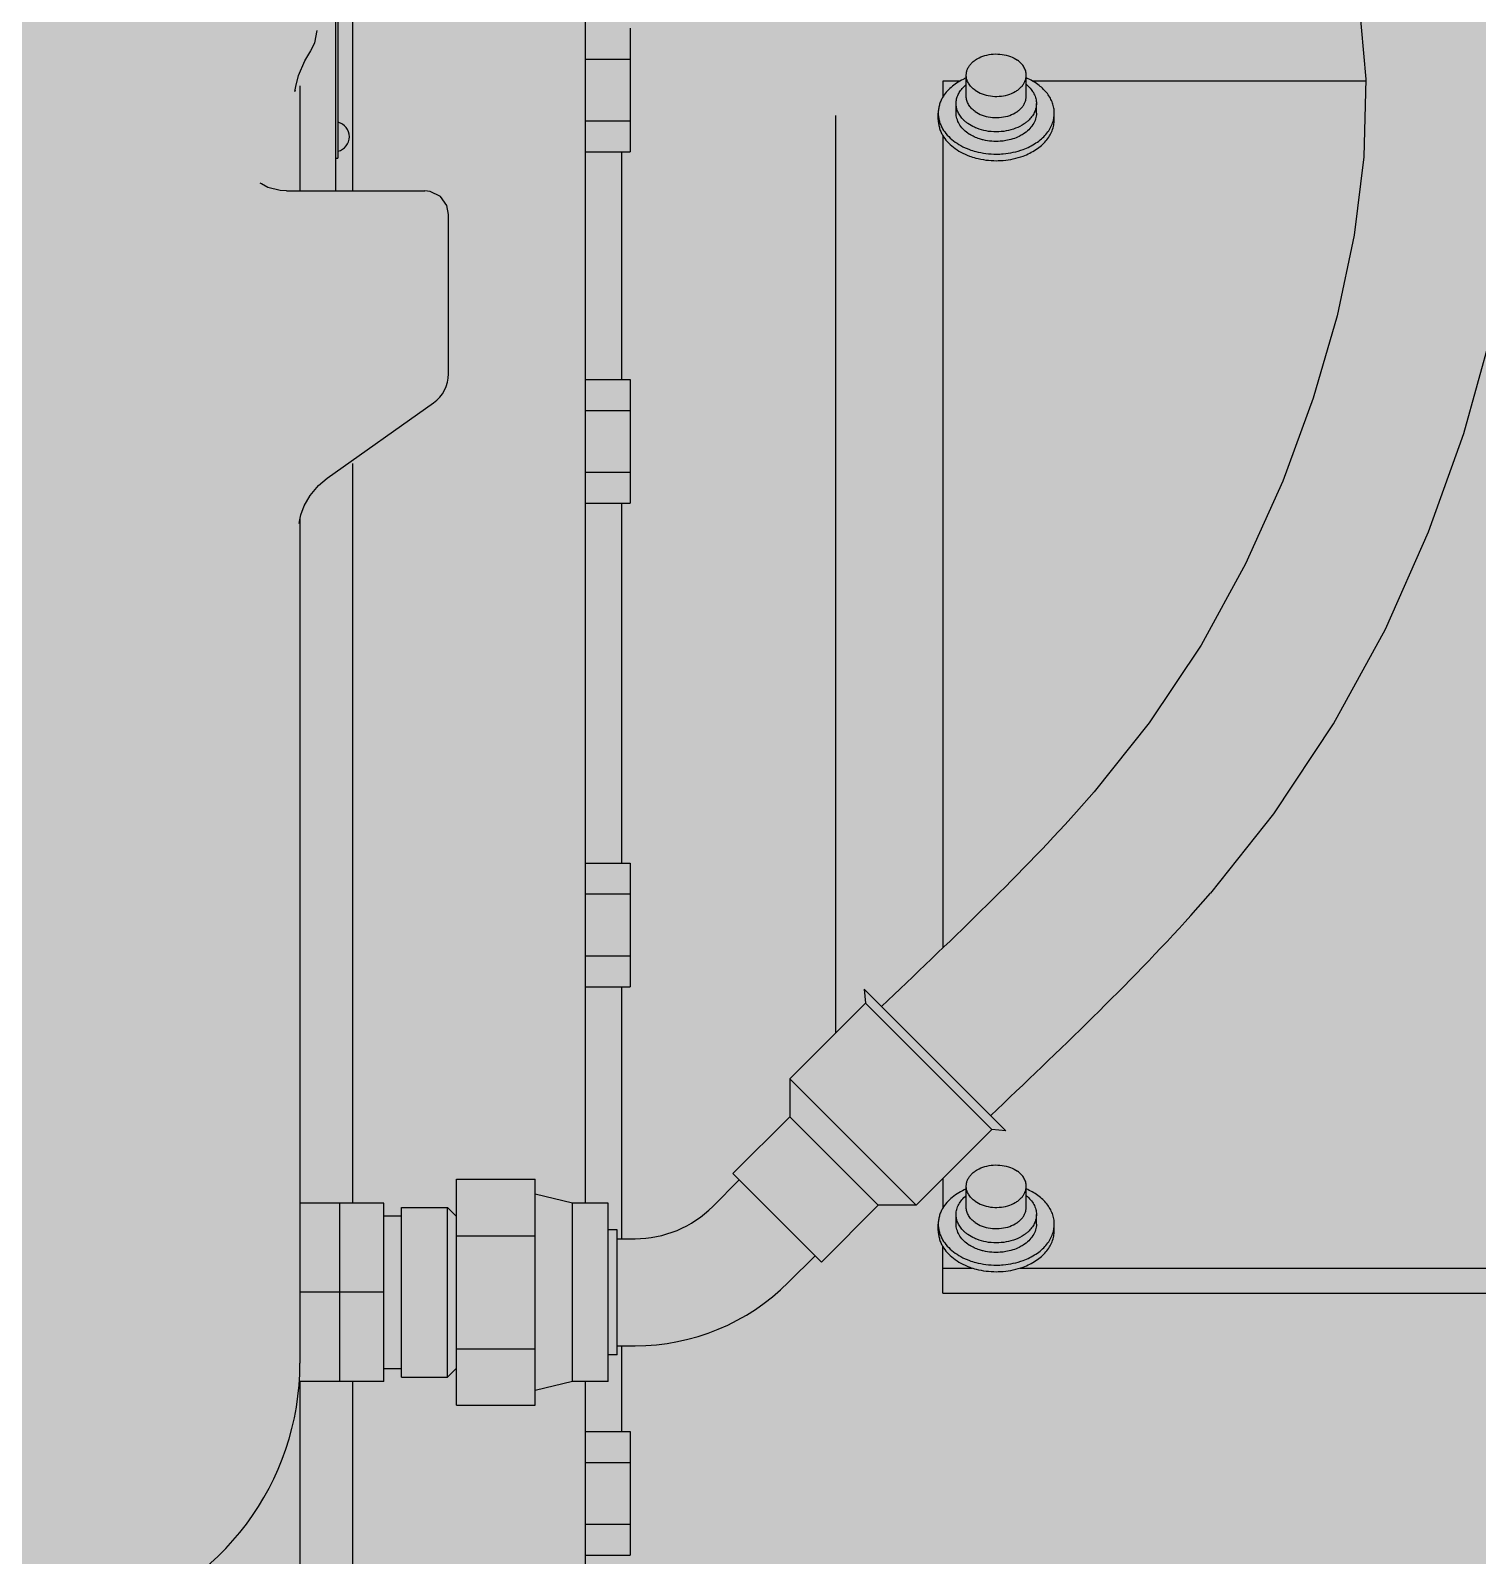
# Model space of a CAD drawing. Extents: x -18489 to 195597, y -1599 to 112111.
# Drawn here: x -14527.75 to -14502.04, y 2509.97 to 2537.06 of the extents above; entities that cross this region are included whole.
import ezdxf

# ---------------------------------------------------------------- set-up
doc = ezdxf.new("R2010")
doc.units = 0
doc.header["$LTSCALE"] = 100
for name, color, linetype in [('188K-SM-03-F10-MECH-EQ-Y2257103$0$0 Xref', 8, 'Continuous'), ('188K-SM-03-F10-MECH-EQ-Y2257103$0$M-EQU-FOUNDATION', 8, 'Continuous'), ('188K-SM-03-F10-MECH-EQ-Y2257103$0$Micron CUP L10 HVAC EQU$0$M-MECH-EQU', 136, 'Continuous'), ('188K-SM-03-F10-MECH-EQ-Y2257103$0$Micron CUP L10 HVAC EQU$0$M-PHASE1 AREA', 252, 'Continuous')]:
    doc.layers.add(name, color=color, linetype=linetype)

# ---------------------------------------------------------------- blocks, each defined once
blk = doc.blocks.new('188K-SM-03-F10-MECH-EQ-Y2257103$0$Micron CUP L10 HVAC EQU$0$A$C0c53ceb0')
at = {"layer": '188K-SM-03-F10-MECH-EQ-Y2257103$0$Micron CUP L10 HVAC EQU$0$M-PHASE1 AREA'}
for p, q in [((16208.24658, 16167.89275), (16208.24658, 16283.07838)), ((16208.65255, 16275.21775), (16208.65255, 16173.72466)), ((16211.29137, 16167.89275), (16211.29137, 16238.68024)), ((16252.6498, 15988.11919), (16252.6498, 16238.68024)), ((16389.99977, 16201.61048), (16391.2767, 16187.76257)), ((16204.55602, 16194.2062), (16204.94805, 16196.40179)), ((16260.56626, 16196.81466), (16260.56626, 16174.84077)), ((16202.76744, 16191.04029), (16203.83988, 16192.81941)), ((16203.84011, 16192.8198), (16204.55602, 16194.2062)), ((16201.6451, 16188.40503), (16202.76744, 16191.04029)), ((16252.6498, 16191.32119), (16260.56626, 16191.32119)), ((16201.01222, 16185.59178), (16201.13556, 16186.44039)), ((16201.13556, 16186.44039), (16201.6451, 16188.40503)), ((16201.89951, 16186.58044), (16201.90326, 16185.6663)), ((16316.08298, 16187.38535), (16316.08298, 16184.49887)), ((16319.11809, 16187.38535), (16316.08298, 16187.38535)), ((16320.26957, 16184.69411), (16320.26957, 16188.46185)), ((16330.92634, 16184.69411), (16330.92634, 16188.46185)), ((16391.26699, 16187.38535), (16332.07782, 16187.38535)), ((16391.2767, 16187.76257), (16390.92156, 16173.96847)), ((16201.01906, 16185.73474), (16201.01222, 16185.59178)), ((16201.90326, 16185.66636), (16201.90326, 16167.89275)), ((16297.05303, 16181.28796), (16297.05303, 16018.2902)), ((16315.29006, 16180.56754), (16315.29006, 16181.73374)), ((16318.46807, 16181.73374), (16318.46807, 16183.4382)), ((16332.72784, 16181.73374), (16332.72784, 16183.4382)), ((16335.90585, 16180.56754), (16335.90585, 16181.73374)), ((16252.6498, 16180.33424), (16260.56626, 16180.33424)), ((16316.08298, 16177.80241), (16316.08298, 16033.42063)), ((16208.24658, 16173.72466), (16208.65255, 16173.72466)), ((16252.6498, 16174.84077), (16260.56626, 16174.84077)), ((16258.99312, 16174.84077), (16258.99312, 16134.42179)), ((16390.92156, 16173.96847), (16389.17165, 16160.02588)), ((16195.04673, 16169.13877), (16194.85428, 16169.28819)), ((16196.19157, 16168.51755), (16195.04673, 16169.13877)), ((16198.38703, 16167.95677), (16196.19157, 16168.51755)), ((16199.47864, 16167.89274), (16198.38703, 16167.95677)), ((16199.47836, 16167.89275), (16224.10113, 16167.89275)), ((16225.04193, 16167.79623), (16224.08532, 16167.89257)), ((16226.84142, 16166.92621), (16225.04193, 16167.79623)), ((16228.00407, 16165.28972), (16226.84142, 16166.92621)), ((16228.29142, 16163.70115), (16228.00407, 16165.28972)), ((16228.29146, 16135.41843), (16228.29146, 16163.70242)), ((16389.17165, 16160.02588), (16386.13569, 16145.7243)), ((16386.13569, 16145.7243), (16381.88717, 16131.10208)), ((16408.66062, 16124.84217), (16413.51866, 16142.34329)), ((16252.6498, 16134.42179), (16260.56626, 16134.42179)), ((16260.56626, 16134.42179), (16260.56626, 16112.44789)), ((16206.7524, 16116.90447), (16225.61046, 16130.23913)), ((16381.88717, 16131.10208), (16376.49456, 16116.33819)), ((16252.6498, 16128.92832), (16260.56626, 16128.92832)), ((16402.41696, 16107.35235), (16408.66062, 16124.84217)), ((16211.29137, 15988.11919), (16211.29137, 16119.49429)), ((16205.16355, 16115.56954), (16206.75277, 16116.90473)), ((16252.6498, 16117.94137), (16260.56626, 16117.94137)), ((16376.49456, 16116.33819), (16369.9001, 16101.67137)), ((16202.65981, 16111.99313), (16203.68999, 16113.80494)), ((16203.68999, 16113.80494), (16205.16355, 16115.56954)), ((16202.04966, 16110.35129), (16202.65981, 16111.99313)), ((16252.6498, 16112.44789), (16260.56626, 16112.44789)), ((16258.99312, 16112.44789), (16258.99312, 16048.5079)), ((16201.74017, 16108.81524), (16201.78955, 16109.19534)), ((16201.74417, 16108.87534), (16201.74017, 16108.81524)), ((16201.78955, 16109.19534), (16202.04966, 16110.35129)), ((16201.90326, 16109.70069), (16201.90326, 15959.66935)), ((16394.73708, 16090.07648), (16402.41696, 16107.35235)), ((16369.9001, 16101.67137), (16361.97374, 16087.22877)), ((16385.53374, 16073.23204), (16394.73708, 16090.07648)), ((16361.97374, 16087.22877), (16352.76673, 16073.38978)), ((16352.76673, 16073.38978), (16343.00204, 16061.14149)), ((16374.90721, 16057.24324), (16385.53374, 16073.23204)), ((16339.8729, 16057.6054), (16343.0062, 16061.14613)), ((16363.68925, 16043.17011), (16374.90721, 16057.24324)), ((16252.6498, 16048.5079), (16260.56626, 16048.5079)), ((16260.56626, 16048.5079), (16260.56626, 16026.534)), ((16252.6498, 16043.01442), (16260.56626, 16043.01442)), ((16360.19435, 16039.22059), (16363.68511, 16043.16549)), ((16252.6498, 16032.02747), (16260.56626, 16032.02747)), ((16252.6498, 16026.534), (16260.56626, 16026.534)), ((16258.99312, 16026.534), (16258.99312, 15981.77587)), ((16302.15732, 16026.08573), (16302.38159, 16023.61876)), ((16327.27557, 16000.96747), (16302.15732, 16026.08573)), ((16302.38159, 16023.61876), (16288.92538, 16010.16255)), ((16324.8086, 16001.19174), (16302.38159, 16023.61876)), ((16288.92538, 16010.16255), (16288.92538, 16003.43444)), ((16311.35239, 15987.73553), (16288.92538, 16010.16255)), ((16278.82425, 15993.33332), (16288.92538, 16003.43444)), ((16304.62429, 15987.73553), (16288.92538, 16003.43444)), ((16324.8086, 16001.19174), (16311.35239, 15987.73553)), ((16327.27557, 16000.96747), (16324.8086, 16001.19174)), ((16229.71236, 15992.33039), (16243.66766, 15992.33039)), ((16229.71236, 15952.1914), (16229.71236, 15992.33039)), ((16243.66766, 15952.1914), (16243.66766, 15992.33039)), ((16275.22332, 15987.48969), (16279.9456, 15992.21197)), ((16294.52316, 15977.63441), (16278.82425, 15993.33332)), ((16316.08298, 15992.46612), (16316.08298, 15987.14114)), ((16250.32815, 15988.11919), (16243.66766, 15989.70502)), ((16320.26957, 15987.33638), (16320.26957, 15991.10412)), ((16330.92634, 15987.33638), (16330.92634, 15991.10412)), ((16216.772, 15988.11919), (16201.90326, 15988.11919)), ((16208.90628, 15988.11919), (16208.90628, 15956.4026)), ((16216.772, 15956.4026), (16216.772, 15988.11919)), ((16216.772, 15985.82291), (16219.94366, 15985.82291)), ((16219.94366, 15987.32627), (16228.13288, 15987.32627)), ((16219.94366, 15957.19552), (16219.94366, 15987.32627)), ((16228.13288, 15957.19551), (16228.13288, 15987.32627)), ((16228.13288, 15987.32627), (16229.71236, 15985.74679)), ((16256.67147, 15988.11919), (16250.32815, 15988.11919)), ((16250.32815, 15956.4026), (16250.32815, 15988.11919)), ((16256.67147, 15956.4026), (16256.67147, 15988.11919)), ((16304.62429, 15987.73553), (16294.52316, 15977.63441)), ((16311.35239, 15987.73553), (16304.62429, 15987.73553)), ((16318.46807, 15984.37601), (16318.46807, 15986.08047)), ((16332.72784, 15984.37601), (16332.72784, 15986.08047)), ((16258.25729, 15983.3617), (16256.67147, 15983.3617)), ((16258.25729, 15961.16009), (16258.25729, 15983.3617)), ((16315.29006, 15983.20981), (16315.29006, 15984.37601)), ((16335.90585, 15983.20981), (16335.90585, 15984.37601)), ((16229.71236, 15982.29564), (16243.66766, 15982.29564)), ((16258.25729, 15981.77587), (16261.42895, 15981.77587)), ((16316.08298, 15972.08601), (16316.08298, 15980.44468)), ((16288.67953, 15974.03348), (16293.40181, 15978.75576)), ((16316.08298, 15976.57141), (16321.34733, 15976.57141)), ((16329.84858, 15976.57141), (16473.58696, 15976.57141)), ((16216.772, 15972.26089), (16201.90326, 15972.26089)), ((16316.08298, 15972.08601), (16639.59218, 15972.08601)), ((16229.71236, 15962.22615), (16243.66766, 15962.22615)), ((16258.25729, 15962.74592), (16261.42895, 15962.74592)), ((16258.99312, 15962.74592), (16258.99312, 15947.52228)), ((16228.13288, 15957.19551), (16229.71236, 15958.775)), ((16258.25729, 15961.16009), (16256.67147, 15961.16009)), ((16216.772, 15956.4026), (16201.78642, 15956.4026)), ((16201.90326, 15956.4026), (16201.90326, 15657.17628)), ((16211.29137, 15647.4146), (16211.29137, 15956.4026)), ((16216.772, 15958.69888), (16219.94366, 15958.69888)), ((16219.94366, 15957.19551), (16228.13288, 15957.19551)), ((16250.32815, 15956.4026), (16243.66766, 15954.81677)), ((16256.67147, 15956.4026), (16250.32815, 15956.4026)), ((16252.6498, 15589.58778), (16252.6498, 15956.4026)), ((16229.71236, 15952.1914), (16243.66766, 15952.1914)), ((16252.6498, 15947.52228), (16260.56626, 15947.52228)), ((16260.56626, 15947.52228), (16260.56626, 15925.54838)), ((16252.6498, 15942.0288), (16260.56626, 15942.0288)), ((16252.6498, 15931.04185), (16260.56626, 15931.04185)), ((16252.6498, 15925.54838), (16260.56626, 15925.54838))]:
    blk.add_line(p, q, dxfattribs=at)
for centre, radius, start, end in [((16324.78114, 16177.40291), 11.4928, 113.1588691, 116.1903204), ((16323.89823, 16182.21516), 5.8377, 128.5389586, 133.6285733), ((16326.40366, 16177.37631), 11.52164, 64.948865, 66.842348), ((16327.14706, 16182.03553), 6.07203, 49.7327654, 51.3009778), ((16208.06617, 16177.53065), 2.62893, 282.8882277, 77.1117723), ((16323.67877, 16184.43033), 5.51914, 225.2805899, 225.6243518), ((16323.74371, 16184.4971), 5.61228, 225.6272029, 226.99343), ((16324.44838, 16183.67702), 6.74451, 234.7555958, 237.5184151), ((16327.15407, 16184.83295), 6.06149, 308.88864, 309.8562715), ((16327.29782, 16184.66321), 5.83906, 309.8408753, 312.6766715), ((16221.95236, 16135.41682), 6.33911, 305.1657342, 0.0145603), ((16261.42895, 16001.28405), 19.50818, 270, 315), ((16323.67877, 15987.0726), 5.51914, 225.2805899, 225.6243518), ((16323.74371, 15987.13937), 5.61228, 225.6272029, 226.99343), ((16324.44838, 15986.31929), 6.74451, 234.7555958, 237.5184151), ((16327.15407, 15987.47522), 6.06149, 308.88864, 309.8562715), ((16327.29782, 15987.30548), 5.83906, 309.8408753, 312.6766715), ((16325.1001, 15988.32211), 12.33701, 249.7456248, 250.0637157), ((16261.42895, 16001.28405), 38.53814, 270, 315), ((16154.20151, 15959.66935), 47.70175, 286.3288618, 0)]:
    blk.add_arc(centre, radius, start, end, dxfattribs=at)
for points, knots in [([(16320.26958, 16188.46185), (16320.26959, 16188.64713), (16320.30912, 16189.0227), (16320.48475, 16189.56965), (16320.77182, 16190.09079), (16321.16295, 16190.57469), (16321.64903, 16191.01166), (16322.42496, 16191.53027), (16323.5712, 16192.00414), (16325.07938, 16192.26524), (16326.6303, 16192.21243), (16328.09687, 16191.85024), (16328.9797, 16191.39898), (16329.36569, 16191.12604)], [0, 0, 0, 0, 0.049795449, 0.100634836, 0.153414454, 0.20878042, 0.26708731, 0.32840486, 0.458903838, 0.596902926, 0.736900947, 0.872946922, 1, 1, 1, 1]), ([(16330.92633, 16188.46185), (16330.92635, 16188.70923), (16330.85455, 16189.21554), (16330.54035, 16189.93403), (16330.03664, 16190.58998), (16329.60376, 16190.9577), (16329.36569, 16191.12604)], [0, 0, 0, 0, 0.231738866, 0.471897168, 0.72686456, 1, 1, 1, 1]), ([(16319.70874, 16187.71578), (16319.31368, 16187.52131), (16318.56293, 16187.09507), (16317.55477, 16186.33192), (16316.70906, 16185.47347), (16316.25504, 16184.83339), (16316.06385, 16184.50443)], [0, 0, 0, 0, 0.268332212, 0.524486576, 0.768135983, 1, 1, 1, 1]), ([(16318.46807, 16183.4382), (16318.46806, 16183.70678), (16318.53045, 16184.25239), (16318.80654, 16185.04262), (16319.25585, 16185.78852), (16319.6511, 16186.23153), (16319.87033, 16186.44065)], [0, 0, 0, 0, 0.236865489, 0.479520859, 0.732808027, 1, 1, 1, 1]), ([(16321.83022, 16185.79765), (16321.59215, 16185.96599), (16321.15927, 16186.33371), (16320.65556, 16186.98967), (16320.34136, 16187.70816), (16320.26956, 16188.21447), (16320.26958, 16188.46185)], [0, 0, 0, 0, 0.27313544, 0.528102832, 0.768261134, 1, 1, 1, 1]), ([(16321.83022, 16185.79765), (16322.21621, 16185.52472), (16323.09904, 16185.07345), (16324.56561, 16184.71126), (16326.11653, 16184.65846), (16327.62471, 16184.91955), (16328.77095, 16185.39343), (16329.54688, 16185.91203), (16330.03296, 16186.349), (16330.42409, 16186.83291), (16330.71116, 16187.35405), (16330.88679, 16187.901), (16330.92632, 16188.27657), (16330.92633, 16188.46185)], [0, 0, 0, 0, 0.127053078, 0.263099053, 0.403097074, 0.541096163, 0.67159514, 0.73291269, 0.791219579, 0.846585546, 0.899365164, 0.950204551, 1, 1, 1, 1]), ([(16331.07174, 16186.66872), (16331.32827, 16186.45139), (16331.7923, 16185.98603), (16332.32447, 16185.18578), (16332.65328, 16184.32784), (16332.72782, 16183.73112), (16332.72784, 16183.4382)], [0, 0, 0, 0, 0.269589268, 0.523473206, 0.765125106, 1, 1, 1, 1]), ([(16335.90585, 16181.73374), (16335.90585, 16182.03378), (16335.85258, 16182.6396), (16335.61505, 16183.53014), (16335.2242, 16184.3918), (16334.68702, 16185.21101), (16334.01226, 16185.97588), (16332.92284, 16186.92658), (16331.96245, 16187.49614), (16331.28223, 16187.81411)], [0, 0, 0, 0, 0.11174478, 0.225149291, 0.341705381, 0.462607147, 0.588678042, 0.720351669, 1, 1, 1, 1]), ([(16316.06385, 16184.50443), (16315.93841, 16184.28858), (16315.71562, 16183.8469), (16315.47102, 16183.15434), (16315.32311, 16182.4477), (16315.29006, 16181.97078), (16315.29006, 16181.73374)], [0, 0, 0, 0, 0.257512723, 0.508724866, 0.755506666, 1, 1, 1, 1]), ([(16321.83022, 16182.02992), (16321.59215, 16182.19825), (16321.15927, 16182.56598), (16320.65556, 16183.22193), (16320.34136, 16183.94042), (16320.26956, 16184.44673), (16320.26958, 16184.69411)], [0, 0, 0, 0, 0.273135441, 0.528102832, 0.768261134, 1, 1, 1, 1]), ([(16321.83022, 16182.02992), (16322.21621, 16181.75698), (16323.09904, 16181.30571), (16324.56561, 16180.94353), (16326.11653, 16180.89072), (16327.62471, 16181.15182), (16328.77095, 16181.62569), (16329.54688, 16182.1443), (16330.03296, 16182.58126), (16330.42409, 16183.06517), (16330.71116, 16183.58631), (16330.88679, 16184.13326), (16330.92632, 16184.50883), (16330.92633, 16184.69411)], [0, 0, 0, 0, 0.127053078, 0.263099053, 0.403097074, 0.541096162, 0.67159514, 0.73291269, 0.791219579, 0.846585546, 0.899365164, 0.950204551, 1, 1, 1, 1]), ([(16315.29006, 16181.73374), (16315.29006, 16181.49671), (16315.32311, 16181.01978), (16315.47102, 16180.31315), (16315.71562, 16179.62058), (16315.93841, 16179.17891), (16316.06385, 16178.96306)], [0, 0, 0, 0, 0.244493334, 0.491275134, 0.742487277, 1, 1, 1, 1]), ([(16319.7953, 16180.50864), (16319.58719, 16180.71473), (16319.21243, 16181.15003), (16318.78757, 16181.87839), (16318.52688, 16182.64735), (16318.46809, 16183.17717), (16318.46807, 16183.4382)], [0, 0, 0, 0, 0.266460067, 0.519561979, 0.762529675, 1, 1, 1, 1]), ([(16320.55636, 16178.1688), (16320.2378, 16178.39405), (16319.65856, 16178.8861), (16318.98457, 16179.76383), (16318.56412, 16180.72523), (16318.46809, 16181.40272), (16318.46807, 16181.73374)], [0, 0, 0, 0, 0.273138985, 0.528101816, 0.76826059, 1, 1, 1, 1]), ([(16332.72784, 16181.73374), (16332.72785, 16181.3802), (16332.61767, 16180.65449), (16332.13783, 16179.6336), (16331.37344, 16178.71469), (16330.72212, 16178.21177), (16330.36502, 16177.98472)], [0, 0, 0, 0, 0.229878134, 0.469193344, 0.724849465, 1, 1, 1, 1]), ([(16330.36675, 16175.27189), (16331.16562, 16175.56668), (16332.30291, 16176.12471), (16333.60911, 16177.11142), (16334.42287, 16177.92365), (16335.07425, 16178.80843), (16335.55032, 16179.75038), (16335.8406, 16180.73157), (16335.90585, 16181.40225), (16335.90585, 16181.73374)], [0, 0, 0, 0, 0.282453329, 0.415182561, 0.541745185, 0.662447936, 0.77810747, 0.890044774, 1, 1, 1, 1]), ([(16332.72784, 16183.4382), (16332.72785, 16183.16275), (16332.66214, 16182.60276), (16332.37166, 16181.79332), (16331.89961, 16181.03176), (16331.48541, 16180.58205), (16331.25589, 16180.37038)], [0, 0, 0, 0, 0.236311373, 0.47868463, 0.732142065, 1, 1, 1, 1]), ([(16315.29006, 16180.56754), (16315.29006, 16180.3305), (16315.32311, 16179.85358), (16315.47102, 16179.14694), (16315.71562, 16178.45438), (16315.93841, 16178.0127), (16316.06385, 16177.79685)], [0, 0, 0, 0, 0.244493334, 0.491275134, 0.742487277, 1, 1, 1, 1]), ([(16316.06385, 16178.96306), (16316.29864, 16178.55908), (16316.87719, 16177.77805), (16317.98297, 16176.76643), (16319.3163, 16175.90808), (16320.30827, 16175.46411), (16320.82916, 16175.27189)], [0, 0, 0, 0, 0.228329103, 0.471045062, 0.728675928, 1, 1, 1, 1]), ([(16320.55636, 16179.87325), (16320.49923, 16179.91365), (16320.27718, 16180.07608), (16320.06568, 16180.25304), (16319.91567, 16180.39298)], [0, 0, 0, 0, 0.254324237, 1, 1, 1, 1]), ([(16322.13694, 16179.03044), (16321.99353, 16179.08674), (16321.44323, 16179.32051), (16320.91873, 16179.61702), (16320.55636, 16179.87325)], [0, 0, 0, 0, 0.257701899, 1, 1, 1, 1]), ([(16329.04, 16179.02302), (16328.50127, 16178.81304), (16327.36057, 16178.49848), (16325.58716, 16178.34393), (16323.81442, 16178.50224), (16322.67483, 16178.81925), (16322.13694, 16179.03044)], [0, 0, 0, 0, 0.246137616, 0.500095833, 0.754005293, 1, 1, 1, 1]), ([(16330.95953, 16180.11488), (16330.82152, 16180.00357), (16330.22727, 16179.56533), (16329.56221, 16179.22656), (16329.04, 16179.02302)], [0, 0, 0, 0, 0.240318239, 1, 1, 1, 1]), ([(16330.36675, 16174.10569), (16331.16562, 16174.40048), (16332.30291, 16174.95851), (16333.60911, 16175.94521), (16334.42287, 16176.75744), (16335.07425, 16177.64222), (16335.55032, 16178.58417), (16335.8406, 16179.56537), (16335.90585, 16180.23605), (16335.90585, 16180.56754)], [0, 0, 0, 0, 0.282453329, 0.415182561, 0.541745185, 0.662447936, 0.77810747, 0.890044774, 1, 1, 1, 1]), ([(16316.06385, 16177.79685), (16316.29864, 16177.39288), (16316.87719, 16176.61185), (16317.98297, 16175.60023), (16319.3163, 16174.74188), (16320.30827, 16174.2979), (16320.82916, 16174.10569)], [0, 0, 0, 0, 0.228329103, 0.471045062, 0.728675928, 1, 1, 1, 1]), ([(16323.29241, 16176.96302), (16323.06742, 16177.01739), (16322.20848, 16177.25903), (16321.38383, 16177.63264), (16320.82639, 16177.9876)], [0, 0, 0, 0, 0.259403393, 1, 1, 1, 1]), ([(16327.29521, 16176.83708), (16326.96438, 16176.77974), (16325.63315, 16176.61968), (16324.26861, 16176.7271), (16323.29241, 16176.96302)], [0, 0, 0, 0, 0.250558288, 1, 1, 1, 1]), ([(16330.36502, 16177.98472), (16330.1436, 16177.84394), (16329.18499, 16177.30851), (16328.11706, 16176.97954), (16327.29521, 16176.83708)], [0, 0, 0, 0, 0.23929935, 1, 1, 1, 1]), ([(16320.82916, 16175.27189), (16321.20002, 16175.13504), (16322.74444, 16174.64812), (16324.37519, 16174.44496), (16325.59796, 16174.44496)], [0, 0, 0, 0, 0.244303598, 1, 1, 1, 1]), ([(16320.82916, 16174.10569), (16321.20002, 16173.96884), (16322.74444, 16173.48192), (16324.37519, 16173.27876), (16325.59796, 16173.27876)], [0, 0, 0, 0, 0.244303598, 1, 1, 1, 1]), ([(16325.59796, 16174.44496), (16326.01046, 16174.44496), (16327.62722, 16174.51341), (16329.23586, 16174.85458), (16330.36675, 16175.27189)], [0, 0, 0, 0, 0.254957247, 1, 1, 1, 1]), ([(16325.59796, 16173.27876), (16326.01046, 16173.27876), (16327.62722, 16173.3472), (16329.23586, 16173.68838), (16330.36675, 16174.10569)], [0, 0, 0, 0, 0.254957247, 1, 1, 1, 1]), ([(16320.26958, 15991.10412), (16320.26959, 15991.2894), (16320.30912, 15991.66497), (16320.48475, 15992.21192), (16320.77182, 15992.73306), (16321.16295, 15993.21696), (16321.64903, 15993.65393), (16322.42496, 15994.17254), (16323.5712, 15994.64641), (16325.07938, 15994.90751), (16326.6303, 15994.8547), (16328.09687, 15994.49251), (16328.9797, 15994.04125), (16329.36569, 15993.76831)], [0, 0, 0, 0, 0.049795449, 0.100634836, 0.153414454, 0.208780421, 0.26708731, 0.32840486, 0.458903838, 0.596902926, 0.736900947, 0.872946922, 1, 1, 1, 1]), ([(16330.92633, 15991.10412), (16330.92635, 15991.3515), (16330.85455, 15991.85781), (16330.54035, 15992.5763), (16330.03664, 15993.23225), (16329.60376, 15993.59997), (16329.36569, 15993.76831)], [0, 0, 0, 0, 0.231738866, 0.471897168, 0.72686456, 1, 1, 1, 1]), ([(16320.26122, 15990.61187), (16319.80381, 15990.41615), (16318.93393, 15989.97693), (16317.76584, 15989.16184), (16316.79238, 15988.22431), (16316.27691, 15987.51328), (16316.06385, 15987.1467)], [0, 0, 0, 0, 0.269931631, 0.526826294, 0.769963352, 1, 1, 1, 1]), ([(16318.46807, 15986.08047), (16318.46806, 15986.38587), (16318.54935, 15987.00895), (16318.90692, 15987.90118), (16319.48401, 15988.72779), (16319.98473, 15989.20303), (16320.26107, 15989.42359)], [0, 0, 0, 0, 0.233858872, 0.475016731, 0.729262571, 1, 1, 1, 1]), ([(16321.83022, 15988.43992), (16321.59215, 15988.60826), (16321.15927, 15988.97598), (16320.65556, 15989.63194), (16320.34136, 15990.35043), (16320.26956, 15990.85674), (16320.26958, 15991.10412)], [0, 0, 0, 0, 0.27313544, 0.528102832, 0.768261134, 1, 1, 1, 1]), ([(16321.83022, 15988.43992), (16322.21621, 15988.16699), (16323.09904, 15987.71572), (16324.56561, 15987.35353), (16326.11653, 15987.30073), (16327.62471, 15987.56182), (16328.77095, 15988.0357), (16329.54688, 15988.5543), (16330.03296, 15988.99127), (16330.42409, 15989.47518), (16330.71116, 15989.99632), (16330.88679, 15990.54327), (16330.92632, 15990.91884), (16330.92633, 15991.10412)], [0, 0, 0, 0, 0.127053078, 0.263099053, 0.403097074, 0.541096163, 0.67159514, 0.73291269, 0.79121958, 0.846585546, 0.899365164, 0.950204551, 1, 1, 1, 1]), ([(16335.90585, 15984.37601), (16335.90585, 15984.68822), (16335.8481, 15985.31908), (16335.5908, 15986.24479), (16335.16794, 15987.13786), (16334.58773, 15987.98312), (16333.86041, 15988.76738), (16332.68859, 15989.7341), (16331.66053, 15990.30129), (16330.93469, 15990.61187)], [0, 0, 0, 0, 0.111041272, 0.223864441, 0.340057107, 0.460865279, 0.587115231, 0.719198405, 1, 1, 1, 1]), ([(16330.94347, 15989.41666), (16331.21859, 15989.19623), (16331.71707, 15988.7216), (16332.29125, 15987.89653), (16332.647, 15987.00649), (16332.72782, 15986.38508), (16332.72784, 15986.08047)], [0, 0, 0, 0, 0.27071122, 0.524907514, 0.766088143, 1, 1, 1, 1]), ([(16316.06385, 15987.1467), (16315.93841, 15986.93085), (16315.71562, 15986.48917), (16315.47102, 15985.79661), (16315.32311, 15985.08997), (16315.29006, 15984.61305), (16315.29006, 15984.37601)], [0, 0, 0, 0, 0.257512723, 0.508724866, 0.755506666, 1, 1, 1, 1]), ([(16319.7953, 15983.15091), (16319.58719, 15983.357), (16319.21243, 15983.7923), (16318.78757, 15984.52066), (16318.52688, 15985.28962), (16318.46809, 15985.81945), (16318.46807, 15986.08047)], [0, 0, 0, 0, 0.266460067, 0.519561979, 0.762529675, 1, 1, 1, 1]), ([(16321.83022, 15984.67219), (16321.59215, 15984.84052), (16321.15927, 15985.20825), (16320.65556, 15985.8642), (16320.34136, 15986.58269), (16320.26956, 15987.089), (16320.26958, 15987.33638)], [0, 0, 0, 0, 0.273135441, 0.528102832, 0.768261134, 1, 1, 1, 1]), ([(16321.83022, 15984.67219), (16322.21621, 15984.39925), (16323.09904, 15983.94798), (16324.56561, 15983.5858), (16326.11653, 15983.53299), (16327.62471, 15983.79409), (16328.77095, 15984.26796), (16329.54688, 15984.78657), (16330.03296, 15985.22353), (16330.42409, 15985.70744), (16330.71116, 15986.22858), (16330.88679, 15986.77553), (16330.92632, 15987.1511), (16330.92633, 15987.33638)], [0, 0, 0, 0, 0.127053078, 0.263099053, 0.403097074, 0.541096162, 0.67159514, 0.73291269, 0.791219579, 0.846585546, 0.899365164, 0.950204551, 1, 1, 1, 1]), ([(16332.72784, 15986.08047), (16332.72785, 15985.80502), (16332.66214, 15985.24503), (16332.37166, 15984.43559), (16331.89961, 15983.67403), (16331.48541, 15983.22432), (16331.25589, 15983.01265)], [0, 0, 0, 0, 0.236311373, 0.47868463, 0.732142065, 1, 1, 1, 1]), ([(16315.29006, 15984.37601), (16315.29006, 15984.13898), (16315.32311, 15983.66205), (16315.47102, 15982.95542), (16315.71562, 15982.26285), (16315.93841, 15981.82118), (16316.06385, 15981.60533)], [0, 0, 0, 0, 0.244493334, 0.491275134, 0.742487277, 1, 1, 1, 1]), ([(16315.29006, 15983.20981), (16315.29006, 15982.97277), (16315.32311, 15982.49585), (16315.47102, 15981.78921), (16315.71562, 15981.09665), (16315.93841, 15980.65497), (16316.06385, 15980.43912)], [0, 0, 0, 0, 0.244493334, 0.491275134, 0.742487277, 1, 1, 1, 1]), ([(16320.55636, 15980.81107), (16320.2378, 15981.03632), (16319.65856, 15981.52837), (16318.98457, 15982.4061), (16318.56412, 15983.3675), (16318.46809, 15984.04499), (16318.46807, 15984.37601)], [0, 0, 0, 0, 0.273138985, 0.528101816, 0.76826059, 1, 1, 1, 1]), ([(16332.72784, 15984.37601), (16332.72785, 15984.02247), (16332.61767, 15983.29676), (16332.13783, 15982.27587), (16331.37344, 15981.35696), (16330.72212, 15980.85404), (16330.36502, 15980.62699)], [0, 0, 0, 0, 0.229878134, 0.469193344, 0.724849465, 1, 1, 1, 1]), ([(16330.36675, 15977.91416), (16331.16562, 15978.20895), (16332.30291, 15978.76698), (16333.60911, 15979.75369), (16334.42287, 15980.56592), (16335.07425, 15981.4507), (16335.55032, 15982.39265), (16335.8406, 15983.37384), (16335.90585, 15984.04452), (16335.90585, 15984.37601)], [0, 0, 0, 0, 0.282453329, 0.415182561, 0.541745185, 0.662447936, 0.77810747, 0.890044774, 1, 1, 1, 1]), ([(16330.36675, 15976.74796), (16331.16562, 15977.04275), (16332.30291, 15977.60078), (16333.60911, 15978.58748), (16334.42287, 15979.39971), (16335.07425, 15980.28449), (16335.55032, 15981.22644), (16335.8406, 15982.20764), (16335.90585, 15982.87832), (16335.90585, 15983.20981)], [0, 0, 0, 0, 0.282453329, 0.415182561, 0.541745185, 0.662447936, 0.77810747, 0.890044774, 1, 1, 1, 1]), ([(16316.06385, 15981.60533), (16316.29864, 15981.20135), (16316.87719, 15980.42032), (16317.98297, 15979.4087), (16319.3163, 15978.55035), (16320.30827, 15978.10638), (16320.82916, 15977.91416)], [0, 0, 0, 0, 0.228329103, 0.471045062, 0.728675928, 1, 1, 1, 1]), ([(16316.06385, 15980.43912), (16316.29864, 15980.03515), (16316.87719, 15979.25412), (16317.98297, 15978.2425), (16319.3163, 15977.38415), (16320.30827, 15976.94017), (16320.82916, 15976.74796)], [0, 0, 0, 0, 0.228329103, 0.471045062, 0.728675928, 1, 1, 1, 1]), ([(16320.55636, 15982.51552), (16320.49923, 15982.55592), (16320.27718, 15982.71835), (16320.06568, 15982.89531), (16319.91567, 15983.03525)], [0, 0, 0, 0, 0.254324237, 1, 1, 1, 1]), ([(16322.13694, 15981.67271), (16321.99353, 15981.72901), (16321.44323, 15981.96278), (16320.91873, 15982.25929), (16320.55636, 15982.51552)], [0, 0, 0, 0, 0.257701899, 1, 1, 1, 1]), ([(16323.29241, 15979.60529), (16323.06742, 15979.65966), (16322.20848, 15979.9013), (16321.38383, 15980.27491), (16320.82639, 15980.62987)], [0, 0, 0, 0, 0.259403393, 1, 1, 1, 1]), ([(16329.04, 15981.66529), (16328.50127, 15981.45531), (16327.36057, 15981.14075), (16325.58716, 15980.9862), (16323.81442, 15981.14451), (16322.67483, 15981.46152), (16322.13694, 15981.67271)], [0, 0, 0, 0, 0.246137616, 0.500095833, 0.754005293, 1, 1, 1, 1]), ([(16330.36502, 15980.62699), (16330.1436, 15980.48621), (16329.18499, 15979.95078), (16328.11706, 15979.62181), (16327.29521, 15979.47935)], [0, 0, 0, 0, 0.23929935, 1, 1, 1, 1]), ([(16330.95953, 15982.75715), (16330.82152, 15982.64584), (16330.22727, 15982.2076), (16329.56221, 15981.86883), (16329.04, 15981.66529)], [0, 0, 0, 0, 0.240318239, 1, 1, 1, 1]), ([(16320.82916, 15977.91416), (16321.20002, 15977.77731), (16322.74444, 15977.29039), (16324.37519, 15977.08723), (16325.59796, 15977.08723)], [0, 0, 0, 0, 0.244303598, 1, 1, 1, 1]), ([(16327.29521, 15979.47935), (16326.96438, 15979.42201), (16325.63315, 15979.26195), (16324.26861, 15979.36937), (16323.29241, 15979.60529)], [0, 0, 0, 0, 0.250558288, 1, 1, 1, 1]), ([(16325.59796, 15977.08723), (16326.01046, 15977.08723), (16327.62722, 15977.15568), (16329.23586, 15977.49685), (16330.36675, 15977.91416)], [0, 0, 0, 0, 0.254957247, 1, 1, 1, 1]), ([(16320.89349, 15976.72442), (16321.26013, 15976.59144), (16322.78509, 15976.11851), (16324.39258, 15975.92103), (16325.59796, 15975.92103)], [0, 0, 0, 0, 0.244463998, 1, 1, 1, 1]), ([(16325.59796, 15975.92103), (16326.01046, 15975.92103), (16327.62722, 15975.98947), (16329.23586, 15976.33065), (16330.36675, 15976.74796)], [0, 0, 0, 0, 0.254957247, 1, 1, 1, 1])]:
    blk.add_open_spline(points, degree=3, knots=knots, dxfattribs=at)
for points in [[(16305.22166, 16023.02136), (16317.01459, 16034.30115), (16328.9508, 16045.48042), (16339.87284, 16057.60544)], [(16324.60465, 16003.63831), (16336.72914, 16015.23185), (16348.9662, 16026.75692), (16360.19415, 16039.22073)]]:
    blk.add_open_spline(points, degree=3, dxfattribs=at)
blk = doc.blocks.new('188K-SM-03-F10-MECH-EQ-Y2257103$0$Micron CUP L10 HVAC EQU')
at = {"layer": '188K-SM-03-F10-MECH-EQ-Y2257103$0$Micron CUP L10 HVAC EQU$0$M-MECH-EQU'}
blk.add_blockref('188K-SM-03-F10-MECH-EQ-Y2257103$0$Micron CUP L10 HVAC EQU$0$A$C0c53ceb0', (-206166.7, 2082.18), dxfattribs=at)
blk = doc.blocks.new('188K-SM-03-F10-MECH-EQ-Y2257103')
at = {"layer": '188K-SM-03-F10-MECH-EQ-Y2257103$0$M-EQU-FOUNDATION'}
h = blk.add_hatch(dxfattribs=at)
h.set_pattern_fill('AR-CONC', color=256, scale=0.1)
h.set_pattern_definition([(50, (4473.521, 709.199), (18.218467, -1.593909), [1.905, -20.955]), (355, (4473.521, 709.2), (-3.524342, 19.105685), [1.524, -16.764058]), (100.45144, (4475.04, 709.066), (14.694125, 17.511775), [1.619001, -17.809024]), (46.1842, (4473.521, 714.28), (27.107904, -4.204233), [2.8575, -31.4325]), (96.63556, (4475.78, 713.93), (23.740413, 24.742612), [2.428502, -26.71356]), (351.18415, (4473.52, 714.28), (23.740413, 24.742612), [2.285997, -25.145973]), (21, (4476.061, 713.009), (15.161439, -10.22652), [1.905, -20.955]), (326, (4476.061, 713.01), (6.180203, 18.418797), [1.524, -16.764]), (71.45144, (4477.325, 712.157), (21.341642, 8.192277), [1.619001, -17.808994]), (37.5, (4473.5214, 709.199), (0.3088603, 8.4555039), [0, -16.5608, 0, -17.018, 0, -16.8275]), (7.5, (4473.521, 709.199), (6.6819663, 10.0180575), [0, -9.7028, 0, -16.1798, 0, -6.4135]), (327.5, (4467.857, 709.199), (13.5590595, -0.5728744), [0, -6.35, 0, -19.812, 0, -26.289]), (317.5, (4465.317, 709.199), (14.812918, 2.542649), [0, -8.255, 0, -13.1572, 0, -18.669])])
h.paths.add_polyline_path([(-14928.149, 5602.459), (-14278.149, 5602.459), (-14278.149, 1902.459), (-14928.149, 1902.459)], flags=16)
h.paths.add_polyline_path([(-14933.149, 5607.459), (-14273.149, 5607.459), (-14273.149, 1897.459), (-14933.149, 1897.459)])
h = blk.add_hatch(dxfattribs=at)
h.set_pattern_fill('AR-CONC', color=256, scale=0.3)
h.set_pattern_definition([(50, (4473.52, 709.2), (54.6554, -4.78173), [5.715, -62.865]), (355, (4473.52, 709.2), (-10.57303, 57.31705), [4.572, -50.29218]), (100.45144, (4478.076, 708.8), (44.08237, 52.53533), [4.857, -53.42707]), (46.1842, (4473.52, 724.44), (81.32371, -12.6127), [8.5725, -94.2975]), (96.63556, (4480.3, 723.39), (71.22124, 74.22784), [7.2855, -80.14068]), (351.18415, (4473.52, 724.44), (71.22124, 74.22784), [6.858, -75.43792]), (21, (4481.14, 720.63), (45.48432, -30.67956), [5.715, -62.865]), (326, (4481.14, 720.63), (18.54061, 55.25639), [4.572, -50.292]), (71.45144, (4484.93, 718.07), (64.02493, 24.57683), [4.857, -53.42698]), (37.5, (4473.521, 709.2), (0.926581, 25.366512), [0, -49.6824, 0, -51.054, 0, -50.4825]), (7.5, (4473.52, 709.2), (20.0459, 30.054172), [0, -29.1084, 0, -48.5394, 0, -19.2405]), (327.5, (4456.529, 709.2), (40.677179, -1.718623), [0, -19.05, 0, -59.436, 0, -78.867]), (317.5, (4448.91, 709.2), (44.438754, 7.62795), [0, -24.765, 0, -39.4716, 0, -56.007])])
h.paths.add_polyline_path([(-14918.149, 5592.459), (-14288.149, 5592.459), (-14288.149, 1912.459), (-14918.149, 1912.459)])
at = {"layer": '188K-SM-03-F10-MECH-EQ-Y2257103$0$0 Xref', "xscale": 0.1, "yscale": 0.1, "zscale": 0.1}
blk.add_blockref('188K-SM-03-F10-MECH-EQ-Y2257103$0$Micron CUP L10 HVAC EQU', (4473.521, 709.199), dxfattribs=at)

msp = doc.modelspace()

# ---------------------------------------------------------------- block references
msp.add_blockref('188K-SM-03-F10-MECH-EQ-Y2257103', (0, 0))

doc.saveas('drawing.dxf')
